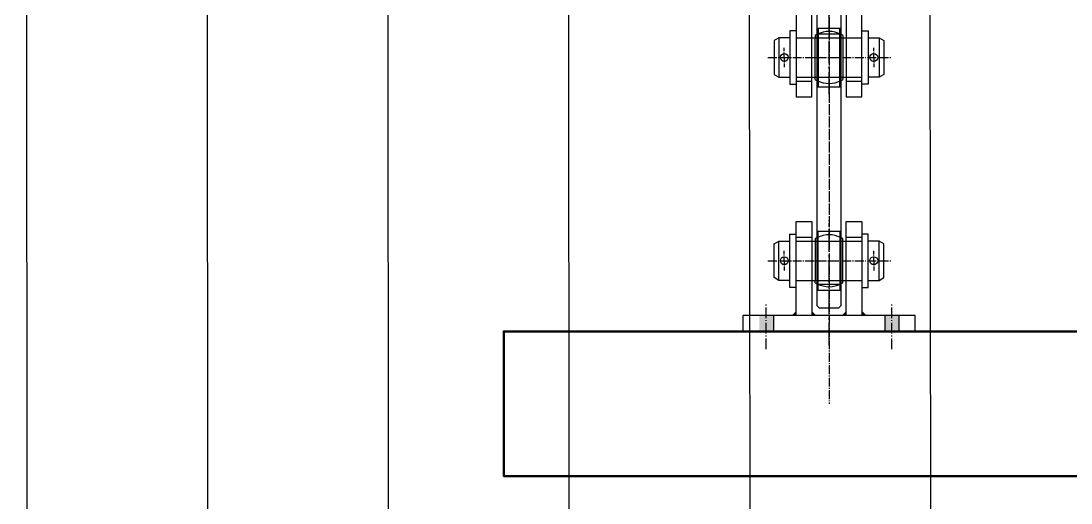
# Model space of a CAD drawing. Header units: millimetres. Extents: x -1263456 to 2767218, y -83310 to 50301.
# Drawn here: x 1099540 to 1100702, y -22859 to -22327 of the extents above; entities that cross this region are included whole.
import ezdxf

# ---------------------------------------------------------------- set-up
doc = ezdxf.new("R2010")
doc.units = ezdxf.units.MM
for name, pattern in [('AM_DIN_G_W050', [13.75, 9.75, -1.5, 1, -1.5]), ('AUSGEZOGEN', [0]), ('gen7', [13.75, 9.75, -1.5, 1, -1.5]), ('GEN7A', [6.875, 4.75, -0.875, 0.375, -0.875])]:
    doc.linetypes.add(name, pattern=pattern)
doc.layers.get('0').update_dxf_attribs({"color": 255, "lineweight": 50})
doc.layers.get('Defpoints').update_dxf_attribs({"linetype": 'AUSGEZOGEN'})
for name, color, linetype in [('11', 7, 'Continuous'), ('3', 11, 'Continuous'), ('7', 4, 'gen7'), ('7A', 4, 'GEN7A'), ('7AN', 4, 'GEN7A'), ('P-AM_7', 2, 'AM_DIN_G_W050')]:
    doc.layers.add(name, color=color, linetype=linetype)
for name, color, linetype, lineweight in [('AM_0', 7, 'Continuous', 50), ('AM_8', 1, 'Continuous', 25), ('P-AM_0', 7, 'Continuous', 50)]:
    doc.layers.add(name, color=color, linetype=linetype, lineweight=lineweight)

# ---------------------------------------------------------------- blocks, each defined once
blk = doc.blocks.new('gearbox with bearing')
for p, q in [((-1201.4, -576.5), (-1201.4, -680.6)), ((-1184.1, -615.5), (-1184.1, -576.5)), ((-1145.9, -576.5), (-1145.9, -658.9)), ((-1128.6, -680.6), (-1128.6, -576.5)), ((-1178, -911.8), (-1178, -587.3)), ((-1152, -587.3), (-1152, -911.8)), ((-1220.5, -615.5), (-1225.7, -618.5)), ((-1220.5, -615.5), (-1220.5, -658.9)), ((-1208.4, -615.5), (-1220.5, -615.5)), ((-1208.4, -607.7), (-1208.4, -666.7)), ((-1201.4, -607.7), (-1208.4, -607.7)), ((-1184.1, -680.6), (-1184.1, -615.5)), ((-1184.1, -615.5), (-1180.2, -615.5)), ((-1180.2, -612.9), (-1180.2, -615.5)), ((-1180.2, -661.5), (-1180.2, -615.5)), ((-1178, -611.2), (-1152, -611.2)), ((-1149.8, -612.9), (-1149.8, -658.9)), ((-1149.8, -615.5), (-1145.9, -615.5)), ((-1128.6, -607.7), (-1121.6, -607.7)), ((-1121.6, -607.7), (-1121.6, -666.7)), ((-1121.6, -615.5), (-1109.5, -615.5)), ((-1109.5, -615.5), (-1104.3, -618.5)), ((-1109.5, -615.5), (-1109.5, -658.9)), ((-1225.7, -618.5), (-1225.7, -655.9)), ((-1104.3, -618.5), (-1104.3, -655.9)), ((-1225.7, -655.9), (-1220.5, -658.9)), ((-1220.5, -658.9), (-1208.4, -658.9)), ((-1184.1, -658.9), (-1180.2, -658.9)), ((-1149.8, -658.9), (-1149.8, -661.5)), ((-1149.8, -658.9), (-1145.9, -658.9)), ((-1145.9, -658.9), (-1145.9, -680.6)), ((-1109.5, -658.9), (-1121.6, -658.9)), ((-1104.3, -655.9), (-1109.5, -658.9)), ((-1208.4, -666.7), (-1201.4, -666.7)), ((-1201.4, -663.3), (-1184.1, -663.3)), ((-1145.9, -663.3), (-1128.6, -663.3)), ((-1121.6, -666.7), (-1128.6, -666.7)), ((-1201.4, -680.6), (-1184.1, -680.6)), ((-1145.9, -680.6), (-1128.6, -680.6)), ((-1201.4, -818.5), (-1184.1, -818.5)), ((-1201.4, -922.6), (-1201.4, -818.5)), ((-1184.1, -818.5), (-1184.1, -883.6)), ((-1145.9, -818.5), (-1128.6, -818.5)), ((-1145.9, -840.2), (-1145.9, -818.5)), ((-1128.6, -818.5), (-1128.6, -922.6)), ((-1208.4, -891.4), (-1208.4, -832.4)), ((-1208.4, -832.4), (-1201.4, -832.4)), ((-1201.4, -835.9), (-1184.1, -835.9)), ((-1145.9, -835.9), (-1128.6, -835.9)), ((-1121.6, -832.4), (-1128.6, -832.4)), ((-1121.6, -891.4), (-1121.6, -832.4)), ((-1225.7, -843.2), (-1220.5, -840.2)), ((-1225.7, -880.6), (-1225.7, -843.2)), ((-1220.5, -883.6), (-1220.5, -840.2)), ((-1220.5, -840.2), (-1208.4, -840.2)), ((-1184.1, -840.2), (-1180.2, -840.2)), ((-1180.2, -837.6), (-1180.2, -883.6)), ((-1149.8, -840.2), (-1149.8, -837.6)), ((-1149.8, -886.2), (-1149.8, -840.2)), ((-1149.8, -840.2), (-1145.9, -840.2)), ((-1145.9, -922.6), (-1145.9, -840.2)), ((-1109.5, -840.2), (-1121.6, -840.2)), ((-1109.5, -883.6), (-1109.5, -840.2)), ((-1104.3, -843.2), (-1109.5, -840.2)), ((-1104.3, -880.6), (-1104.3, -843.2)), ((-1220.5, -883.6), (-1225.7, -880.6)), ((-1109.5, -883.6), (-1104.3, -880.6)), ((-1208.4, -883.6), (-1220.5, -883.6)), ((-1201.4, -891.4), (-1208.4, -891.4)), ((-1184.1, -883.6), (-1180.2, -883.6)), ((-1184.1, -883.6), (-1184.1, -922.6)), ((-1180.2, -886.2), (-1180.2, -883.6)), ((-1178, -887.9), (-1152, -887.9)), ((-1149.8, -883.6), (-1145.9, -883.6)), ((-1128.6, -891.4), (-1121.6, -891.4)), ((-1121.6, -883.6), (-1109.5, -883.6)), ((-1178, -911.8), (-1175.8, -914)), ((-1175.8, -914), (-1154.2, -914)), ((-1152, -911.8), (-1154.2, -914))]:
    blk.add_line(p, q)
at = {"ltscale": 2.5}
for p, q in [((-1260.5, -922.6), (-1260.5, -940)), ((-1069.5, -922.6), (-1260.5, -922.6)), ((-1069.5, -940), (-1069.5, -922.6)), ((-1260.5, -940), (-1069.5, -940))]:
    blk.add_line(p, q, dxfattribs=at)
for centre in [(-1214.5, -637.2), (-1115.5, -637.2), (-1214.5, -861.9), (-1115.5, -861.9)]:
    blk.add_circle(centre, 4.34)
for centre, start, end in [((-1165, -637.2), 117.0189, 122.0054), ((-1165, -637.2), 57.9946, 62.9811), ((-1165, -637.2), 237.9946, 242.9811), ((-1165, -637.2), 297.0189, 302.0054), ((-1165, -861.9), 117.0189, 122.0054), ((-1165, -861.9), 57.9946, 62.9811), ((-1165, -861.9), 237.9946, 242.9811), ((-1165, -861.9), 297.0189, 302.0054)]:
    blk.add_arc(centre, 28.7, start, end)
for points in [[(-1201.4, -922.6), (-1201.4, -917.4), (-1206.7, -922.6)], [(-1184.1, -922.6), (-1178.9, -922.6), (-1184.1, -917.4)], [(-1145.9, -922.6), (-1145.9, -917.4), (-1151.1, -922.6)], [(-1128.6, -922.6), (-1123.3, -922.6), (-1128.6, -917.4)]]:
    blk.add_solid(points)
at = {"layer": '3'}
for p, q in [((-1201.4, -615.5), (-1184.1, -615.5)), ((-1180.2, -615.5), (-1149.8, -615.5)), ((-1178, -604.7), (-1152, -604.7)), ((-1177.1, -604.7), (-1177.1, -669.8)), ((-1152.9, -669.8), (-1152.9, -604.7)), ((-1145.9, -615.5), (-1128.6, -615.5)), ((-1201.4, -658.9), (-1184.1, -658.9)), ((-1180.2, -658.9), (-1149.8, -658.9)), ((-1145.9, -658.9), (-1128.6, -658.9)), ((-1178, -669.8), (-1152, -669.8)), ((-1178, -829.4), (-1152, -829.4)), ((-1177.1, -894.4), (-1177.1, -829.4)), ((-1152.9, -829.4), (-1152.9, -894.4)), ((-1201.4, -840.2), (-1184.1, -840.2)), ((-1180.2, -840.2), (-1149.8, -840.2)), ((-1145.9, -840.2), (-1128.6, -840.2)), ((-1201.4, -883.6), (-1184.1, -883.6)), ((-1180.2, -883.6), (-1149.8, -883.6)), ((-1178, -894.4), (-1152, -894.4)), ((-1145.9, -883.6), (-1128.6, -883.6))]:
    blk.add_line(p, q, dxfattribs=at)
at = {"layer": '3', "ltscale": 2.5}
for p, q in [((-1226.6, -922.6), (-1226.6, -940)), ((-1103.4, -922.6), (-1103.4, -940)), ((-1087.8, -922.6), (-1087.8, -940))]:
    blk.add_line(p, q, dxfattribs=at)
at = {"layer": '3'}
for centre, start, end in [((-1165, -637.2), 62.9811, 117.0189), ((-1165, -637.2), 242.9811, 297.0189), ((-1165, -861.9), 62.9811, 117.0189), ((-1165, -861.9), 242.9811, 297.0189)]:
    blk.add_arc(centre, 28.7, start, end, dxfattribs=at)
for points in [[(-1242.2, -940), (-1242.2, -922.6), (-1226.6, -940), (-1226.6, -922.6)], [(-1103.4, -940), (-1103.4, -922.6), (-1087.8, -940), (-1087.8, -922.6)]]:
    blk.add_solid(points, dxfattribs=at)
at = {"layer": '7', "ltscale": 2.5}
for p, q in [((-1165, -677.9), (-1165, -546.3)), ((-1165, -955.2), (-1165, -817.2)), ((-1165, -920.3), (-1165, -819.3))]:
    blk.add_line(p, q, dxfattribs=at)
at = {"layer": '7'}
for p, q in [((-1232.6, -637.2), (-1096.3, -637.2)), ((-1232.6, -861.9), (-1096.3, -861.9))]:
    blk.add_line(p, q, dxfattribs=at)
at = {"layer": '7A'}
for p, q in [((-1214.5, -637.2), (-1214.5, -626.4)), ((-1115.5, -637.2), (-1115.5, -626.4)), ((-1214.5, -637.2), (-1214.5, -648.1)), ((-1115.5, -637.2), (-1115.5, -648.1)), ((-1214.5, -861.9), (-1214.5, -851)), ((-1115.5, -861.9), (-1115.5, -851)), ((-1214.5, -861.9), (-1214.5, -872.7)), ((-1115.5, -861.9), (-1115.5, -872.7))]:
    blk.add_line(p, q, dxfattribs=at)
at = {"layer": '7AN', "ltscale": 2.5}
for p, q in [((-1234.4, -959.7), (-1234.4, -910)), ((-1095.6, -959.7), (-1095.6, -910))]:
    blk.add_line(p, q, dxfattribs=at)
at = {"layer": 'Defpoints'}
for p in [(-1180.2, -661.5), (-1180.2, -837.6)]:
    blk.add_point(p, dxfattribs=at)
at = {"layer": 'P-AM_7'}
for p, q in [((-1165, 150), (-1165, -1020)), ((-1165, 147.5), (-1165, -844.5))]:
    blk.add_line(p, q, dxfattribs=at)
blk = doc.blocks.new('gbe')
at = {"layer": '11'}
blk.add_blockref('gearbox with bearing', (0, 0), dxfattribs=at)
blk = doc.blocks.new('Bucket elevator123451')
at = {"layer": 'P-AM_0'}
blk.add_lwpolyline([(1126129.5, -21529.7), (1125074.5, -21529.7), (1125074.5, -21369.7), (1126047.5, -21369.7)], dxfattribs=at)
at = {"layer": 'AM_0'}
blk.add_blockref('gbe', (1126599.5, -20429.7), dxfattribs=at)
blk = doc.blocks.new('wew1333')
at = {"layer": 'AM_8'}
for p, q in [((347606.7, 123406.7, 0.1), (347617.2, 112150.6, 0)), ((347806.7, 123406.7, 0.1), (347817.2, 112112.9, 0)), ((348006.7, 123406.7, 0.1), (348017.2, 112062.6, 0)), ((348206.7, 123406.7, 0.1), (348217.2, 112000.7, 0)), ((348406.7, 123406.7, 0.1), (348417.2, 111928.1, 0)), ((348606.7, 123406.7, 0.1), (348617.2, 111845.4, 0))]:
    blk.add_line(p, q, dxfattribs=at)

msp = doc.modelspace()

# ---------------------------------------------------------------- block references
at = {"layer": 'AM_0'}
for name, p in [('wew1333', (751933.6, -139327.1, 0)), ('Bucket elevator123451', (-25000, -1300, 0.1))]:
    msp.add_blockref(name, p, dxfattribs=at)

doc.saveas('drawing.dxf')
